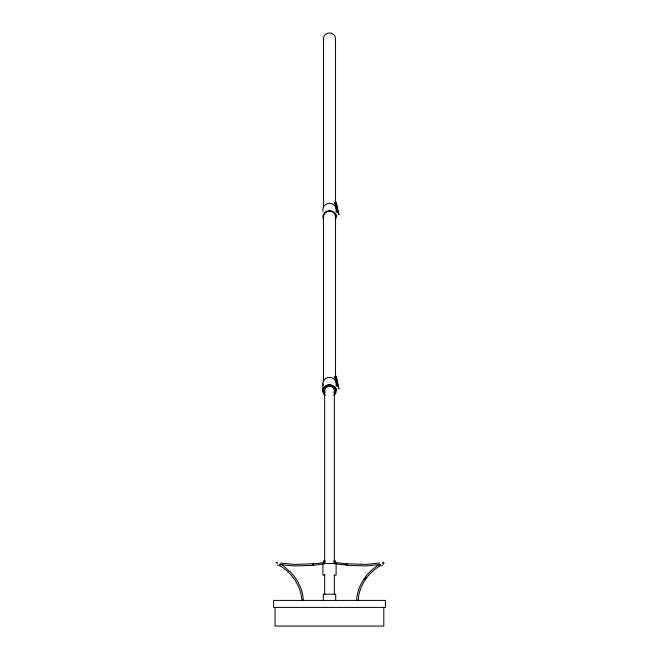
<?xml version="1.0" encoding="UTF-8"?>
<svg xmlns="http://www.w3.org/2000/svg" width="659" height="659" viewBox="0 0 659 659"><rect width="100%" height="100%" fill="white"/><g stroke="black" fill="none" stroke-linecap="round" stroke-linejoin="round"><path stroke-width="0.99" d="M313.173 564.508L313.264 563.791L313.354 565.315L323.19 563.947M346.856 564.508L346.807 563.997L346.807 564.499M379.955 564.409C380.177 563.98 380.548 565.249 380.556 565.546C369.452 571.971 360.835 583.248 358.636 596.107C358.257 597.392 359.13 601.873 356.577 600.39C357.549 585.39 366.841 571.427 379.979 564.252M275.948 562.934L276.912 562.275A0.865 0.758 83.6 0 1 277.291 562.967L277.134 563.527M313.165 564.343L313.297 563.947L313.47 565.043M323.684 563.461L323.684 560.628L324.936 560.628L324.656 564.063M301.946 600.506C301.031 585.975 291.904 572.663 279.474 565.546C280.182 560.718 288.626 571.748 290.215 571.847C297.646 579.319 303.395 590.258 303.115 600.563C302.876 600.695 301.558 600.728 302.151 600.324M279.91 565.092L280.075 564.31M346.774 565.125L346.766 563.791L366.099 564.425L379.485 563.025M346.609 565.175L335.868 563.824M313.404 565.34L293.93 565.974L280.429 564.557M334.912 202.667L335.991 202.239L336.51 203.318L338.545 213.121C339.846 218.656 338.051 209.727 336.947 212.47L334.912 202.667L337.062 211.588M334.912 376.684L335.991 376.256L336.51 377.335L338.545 387.138C339.846 392.673 338.051 383.736 336.947 386.487L334.912 376.684L337.062 385.597M382.706 565.175L381.668 565.48M379.6 564.557L366.099 565.974L346.626 565.34M380.523 565.702L380.119 565.092M324.014 562.597L313.256 563.956L313.223 564.499M313.264 563.791L293.93 564.425L280.545 563.025M323.684 561.765L324.936 561.765M335.2 563.461L335.2 560.628L334.055 560.628L334.055 561.765L335.2 561.765M324.928 575.175L322.902 575.175L322.902 563.519L336.098 563.519L336.098 575.175L334.072 575.175M302.885 600.192L303.478 600.333M335.036 562.481L346.774 563.956L346.56 565.043M344.739 564.318L346.692 564.565M357.54 600.234L358.084 600.506M278.353 565.48L277.324 565.175M383.184 563.725L382.739 562.967A0.865 0.758 -83.6 0 1 383.118 562.275L384.073 562.934A0.865 0.758 -83.6 0 1 383.843 563.503M346.766 563.791L346.889 564.392M335.513 213.038L336.625 216.218L336.609 215.765M335.513 387.055L336.625 390.235L336.609 389.774M334.055 561.765L334.352 563.972M335.991 202.239L338.026 212.041M335.991 376.256L338.026 386.059M383.802 607.409L383.802 626.05L275.058 626.05L275.058 607.409M335.703 600.415L335.703 594.204L323.297 594.204L323.297 600.415M335.538 38.724L335.538 202.56M335.538 216.827L335.538 376.569M334.352 391.808L334.352 560.793M334.352 575.315L334.352 594.204M324.648 390.672L324.648 560.685M324.648 574.318L324.648 594.204M323.47 38.724L323.47 207.676M323.462 216.827L323.462 381.693M322.811 383.736L322.811 391.001M323.676 40.215A6.038 5.774 0 0 1 329.5 32.95A6.038 5.774 0 0 1 335.332 40.215M323.676 218.483A6.038 5.774 0 0 1 329.5 211.218A6.038 5.774 0 0 1 335.332 218.483M323.709 220.188A6.689 6.401 0 0 1 329.5 210.592A6.689 6.401 0 0 1 335.299 220.188M323.042 211.382A6.689 6.401 0 0 1 327.77 203.549A6.689 6.401 0 0 1 335.966 208.071M336.189 209.727A6.689 6.401 0 0 1 335.966 211.382M325.002 392.838A4.893 4.679 0 0 1 329.451 386.331A4.893 4.679 0 0 1 334.039 392.756M325.233 395.087A6.038 5.774 0 0 1 325.233 386.924A6.038 5.774 0 0 1 333.767 386.924A6.038 5.774 0 0 1 333.767 395.087M324.772 395.524A6.689 6.401 0 0 1 324.772 386.479A6.689 6.401 0 0 1 334.228 386.479A6.689 6.401 0 0 1 334.228 395.524M336.189 383.736A6.689 6.401 0 0 1 335.958 385.391M323.042 385.391A6.689 6.401 0 0 1 327.77 377.558A6.689 6.401 0 0 1 335.958 382.08M364.567 579.401A46.838 44.787 0 0 1 366.149 577.185M383.431 563.923A6.895 1.763 0 0 1 383.192 564.104M385.424 600.415L273.576 600.415L273.576 607.409L385.424 607.409L385.424 600.415"/></g></svg>
